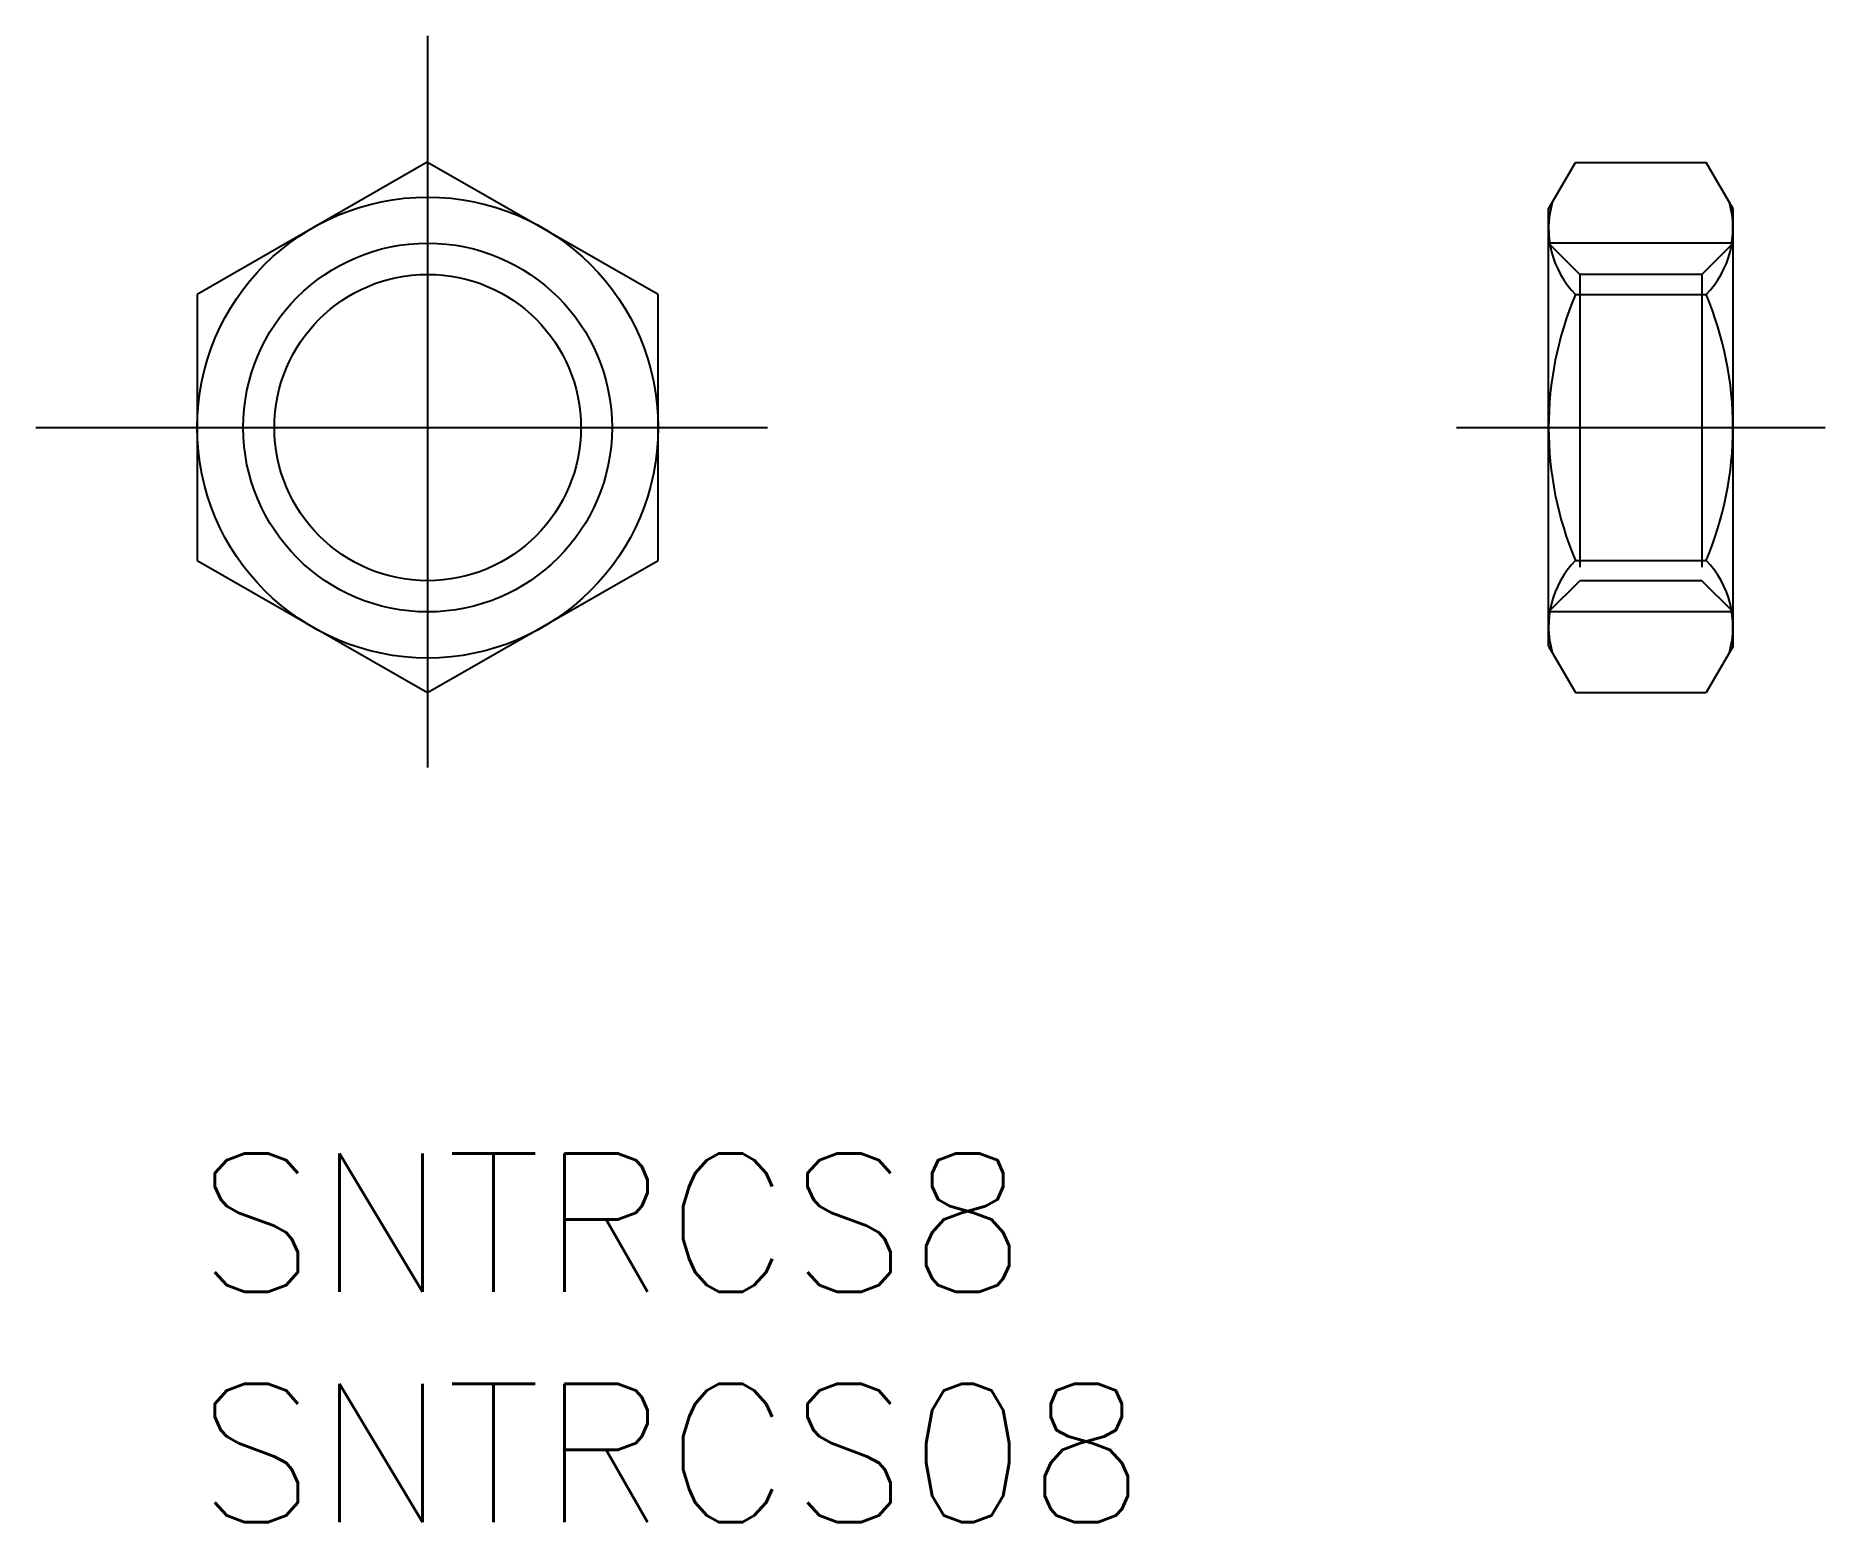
# Model space of a CAD drawing. Extents: x -3.5 to 35.3, y -8 to 24.2.
import ezdxf

# ---------------------------------------------------------------- set-up
doc = ezdxf.new("R2010")
doc.units = 0
doc.header["$LTSCALE"] = 0.5
doc.linetypes.add('CENTER', pattern=[50.8, 31.75, -6.35, 6.35, -6.35])
doc.linetypes.add('DASHED', pattern=[19.05, 12.7, -6.35])
for name, color, linetype in [('MSM_CENTER', 1, 'CENTER'), ('MSM_CONTINUOUS', 7, 'CONTINUOUS'), ('MSM_DASHED', 4, 'DASHED'), ('MSM_NARROW', 5, 'CONTINUOUS'), ('MSM_PART_NUMBER', 7, 'CONTINUOUS')]:
    doc.layers.add(name, color=color, linetype=linetype)
doc.styles.get("Standard").update_dxf_attribs({"font": 'txt.shx', "height": 3, "bigfont": 'bigfont.shx'})

# ---------------------------------------------------------------- blocks, each defined once
blk = doc.blocks.new('*U3')
at = {"layer": 'MSM_PART_NUMBER'}
blk.add_text('SNTRCS8', height=3, dxfattribs=at).set_placement((0, -3))
blk = doc.blocks.new('*U4')
at = {"layer": 'MSM_PART_NUMBER'}
blk.add_text('SNTRCS08', height=3, dxfattribs=at).set_placement((0, -8))

msp = doc.modelspace()

# ---------------------------------------------------------------- linework, layer by layer
at = {"layer": 'MSM_CENTER'}
for p, q in [((5, 24.25), (5, 7.25)), ((-3.5, 15.75), (13.5, 15.75)), ((27.315, 15.75), (35.315, 15.75))]:
    msp.add_line(p, q, dxfattribs=at)
at = {"layer": 'MSM_CONTINUOUS'}
for p, q in [((4.99, 21.506), (0, 18.637)), ((10, 18.637), (5, 21.5)), ((29.315, 20.494), (29.895, 21.5)), ((29.895, 21.5), (32.734, 21.5)), ((33.315, 20.494), (32.734, 21.5)), ((29.315, 11.006), (29.315, 20.494)), ((33.315, 11.006), (33.315, 20.494)), ((33.315, 11.006), (33.315, 20.494)), ((0, 18.637), (0, 12.863)), ((10, 12.863), (10, 18.637)), ((29.895, 18.637), (32.734, 18.637)), ((0, 12.863), (5, 10)), ((5, 10), (10, 12.863)), ((29.895, 12.863), (32.734, 12.863)), ((29.315, 11.006), (29.895, 10)), ((33.315, 11.006), (32.734, 10)), ((29.895, 10), (32.734, 10))]:
    msp.add_line(p, q, dxfattribs=at)
for radius in [5, 3.324]:
    msp.add_circle((5, 15.75), radius, dxfattribs=at)
for centre, radius, start, end in [((31.37, 20.068), 2.055, 164.1474, 224.1474), ((31.259, 20.068), 2.055, 315.8526, 15.8526), ((36.782, 15.75), 7.467, 157.2578, 202.7422), ((25.847, 15.75), 7.467, 337.2578, 22.7422), ((31.37, 11.432), 2.055, 135.8526, 195.8526), ((31.259, 11.432), 2.055, 344.1474, 44.1474), ((32.637, 11.876), 3.323, 214.3842, 214.3843), ((29.992, 11.876), 3.323, 325.6157, 325.6158)]:
    msp.add_arc(centre, radius, start, end, dxfattribs=at)
at = {"layer": 'MSM_DASHED'}
for p, q in [((33.315, 19.75), (29.315, 19.75)), ((29.315, 19.75), (29.991, 19.073)), ((33.315, 19.75), (32.638, 19.073)), ((29.991, 19.073), (29.991, 12.427)), ((32.638, 19.073), (29.991, 19.073)), ((32.638, 19.073), (32.638, 12.427)), ((29.315, 11.75), (29.991, 12.427)), ((32.638, 12.427), (29.991, 12.427)), ((33.315, 11.75), (32.638, 12.427)), ((33.315, 11.75), (29.315, 11.75))]:
    msp.add_line(p, q, dxfattribs=at)
at = {"layer": 'MSM_NARROW'}
msp.add_circle((5, 15.75), 4, dxfattribs=at)

# ---------------------------------------------------------------- block references
at = {"layer": 'MSM_CONTINUOUS'}
for name in ['*U3', '*U4']:
    msp.add_blockref(name, (0, 0), dxfattribs=at)

doc.saveas('drawing.dxf')
